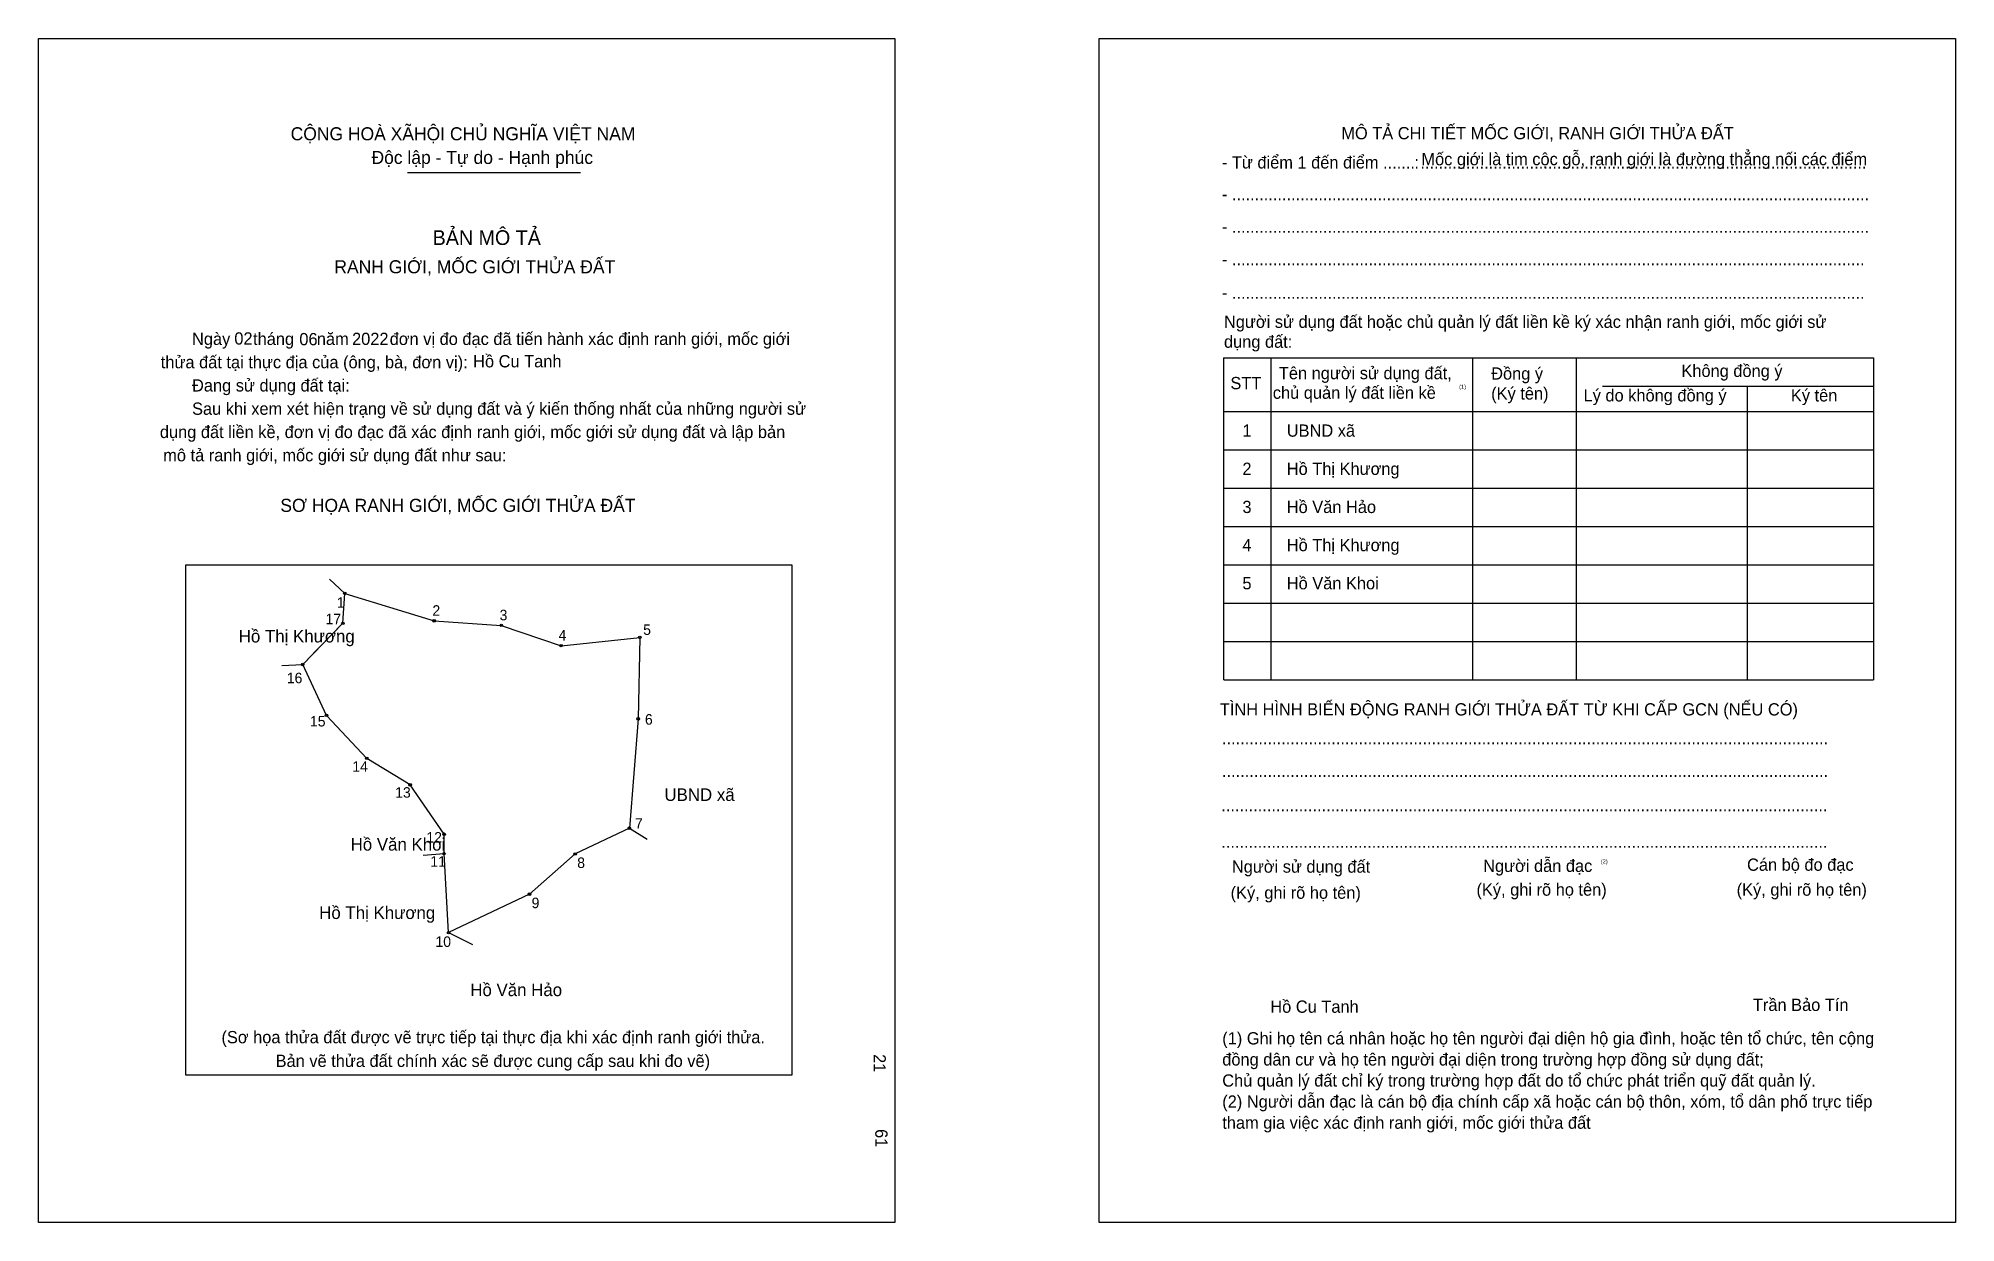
# Model space of a CAD drawing. Extents: x 547258 to 548158, y 1826168 to 1826724.
import ezdxf

# ---------------------------------------------------------------- set-up
doc = ezdxf.new("R2010")
doc.units = 0
for name, color, linetype in [('bmtKhungInTrang1', 7, 'Continuous'), ('bmtKhungInTrang2', 7, 'Continuous'), ('bmtNoiDung', 7, 'Continuous'), ('bmtTemplate', 7, 'Continuous'), ('CanhThua', 7, 'Continuous'), ('MocDinhThua', 7, 'Continuous'), ('RauThua', 7, 'Continuous'), ('SoHieuDinhThua', 7, 'Continuous'), ('TenChuLanCan', 7, 'Continuous')]:
    doc.layers.add(name, color=color, linetype=linetype)

msp = doc.modelspace()

# ---------------------------------------------------------------- linework, layer by layer
at = {"layer": 'bmtKhungInTrang1'}
msp.add_lwpolyline([(547258.04, 1826724.15), (547660.07, 1826724.15), (547660.07, 1826168.1), (547258.04, 1826168.1)], close=True, dxfattribs=at)
at = {"layer": 'bmtKhungInTrang2'}
msp.add_lwpolyline([(547755.94, 1826724.15), (548157.98, 1826724.15), (548157.98, 1826168.1), (547755.94, 1826168.1)], close=True, dxfattribs=at)
at = {"layer": 'bmtTemplate'}
for p, q in [((547431.29, 1826661.14), (547512.59, 1826661.14)), ((547836.6, 1826574.17), (547836.6, 1826423.01)), ((547931.17, 1826574.17), (547931.17, 1826423.01)), ((547979.82, 1826574.35), (547979.82, 1826423.01)), ((548119.48, 1826574.17), (548119.48, 1826423.01)), ((547992.17, 1826560.86), (548119.48, 1826560.86)), ((547814.55, 1826548.98), (548119.48, 1826548.98)), ((547814.55, 1826530.98), (548119.48, 1826530.98)), ((547814.55, 1826512.99), (548119.48, 1826512.99)), ((547814.55, 1826494.99), (548119.48, 1826494.99)), ((547814.55, 1826477), (548119.48, 1826477)), ((547814.55, 1826459), (548119.48, 1826459)), ((547814.55, 1826441), (548119.48, 1826441)), ((547814.55, 1826423.01), (548119.48, 1826423.01))]:
    msp.add_line(p, q, dxfattribs=at)
for points in [[(547814.35, 1826574.17), (548119.48, 1826574.17)], [(547814.35, 1826574.17), (547814.35, 1826423.01)], [(548060.13, 1826560.68), (548060.13, 1826423.01)]]:
    msp.add_lwpolyline(points, dxfattribs=at)
msp.add_lwpolyline([(547327.21, 1826237.35), (547327.21, 1826476.98), (547611.68, 1826476.98), (547611.68, 1826237.35)], close=True, dxfattribs=at)
at = {"layer": 'CanhThua'}
for p, q in [((547400.99, 1826449.52), (547401.86, 1826463.53)), ((547401.86, 1826463.53), (547443.82, 1826450.68)), ((547382.13, 1826430.17), (547400.99, 1826449.52)), ((547443.82, 1826450.68), (547475.33, 1826448.55)), ((547475.33, 1826448.55), (547503.41, 1826438.99)), ((547503.41, 1826438.99), (547540.37, 1826442.87)), ((547540.37, 1826442.87), (547539.59, 1826404.64)), ((547393.3, 1826406.28), (547382.13, 1826430.17)), ((547412.19, 1826386.08), (547393.3, 1826406.28)), ((547539.59, 1826404.64), (547535.44, 1826353.33)), ((547432.56, 1826373.67), (547412.19, 1826386.08)), ((547448.52, 1826350.46), (547432.56, 1826373.67)), ((547448.46, 1826341.39), (547448.52, 1826350.46)), ((547535.44, 1826353.33), (547510.02, 1826341.21)), ((547450.59, 1826304.27), (547448.46, 1826341.39)), ((547510.02, 1826341.21), (547488.6, 1826322.34)), ((547488.6, 1826322.34), (547450.59, 1826304.27))]:
    msp.add_line(p, q, dxfattribs=at)
at = {"layer": 'MocDinhThua'}
for centre in [(547401.86, 1826463.53), (547400.99, 1826449.52), (547443.82, 1826450.68), (547475.33, 1826448.55), (547503.41, 1826438.99), (547540.37, 1826442.87), (547382.13, 1826430.17), (547393.3, 1826406.28), (547539.59, 1826404.64), (547412.19, 1826386.08), (547432.56, 1826373.67), (547448.52, 1826350.46), (547535.44, 1826353.33), (547448.46, 1826341.39), (547510.02, 1826341.21), (547488.6, 1826322.34), (547450.59, 1826304.27)]:
    msp.add_circle(centre, 0.592, dxfattribs=at)
at = {"layer": 'RauThua'}
for p, q in [((547394.66, 1826470.19), (547401.86, 1826463.53)), ((547384.4, 1826432.49), (547400.99, 1826449.52)), ((547372.3, 1826429.67), (547382.13, 1826430.17)), ((547535.44, 1826353.33), (547543.74, 1826348.1)), ((547438.63, 1826340.65), (547448.46, 1826341.39)), ((547450.59, 1826304.27), (547461.79, 1826298.68))]:
    msp.add_line(p, q, dxfattribs=at)

# ---------------------------------------------------------------- texts
at = {"layer": 'bmtNoiDung'}
for s, height, p in [('02', 5.752, (547350.04, 1826580.37)), ('06', 5.752, (547380.54, 1826580.05)), ('2022', 5.752, (547405.29, 1826580.18)), ('Hồ Cu Tanh', 5.752, (547462.12, 1826569.67)), ('1', 5.75, (547823.2, 1826537.11)), ('UBND xã ', 5.752, (547844.02, 1826537.11)), ('2', 5.75, (547823.2, 1826519.19)), ('Hồ Thị Khương ', 5.7523, (547844.02, 1826519.19)), ('3', 5.75, (547823.2, 1826501.28)), ('Hồ Văn Hảo ', 5.7523, (547844.02, 1826501.28)), ('4', 5.75, (547823.2, 1826483.37)), ('Hồ Thị Khương ', 5.7523, (547844.02, 1826483.37)), ('5', 5.75, (547823.2, 1826465.46)), ('Hồ Văn Khoi ', 5.7523, (547844.02, 1826465.46)), ('Hồ Cu Tanh', 5.752, (547836.3, 1826266.64))]:
    msp.add_text(s, height=height, dxfattribs=at).set_placement(p)
for s, p in [('21', (547650.06, 1826247.25)), ('61', (547650.88, 1826212.05))]:
    msp.add_text(s, height=5.752, rotation=270, dxfattribs=at).set_placement(p)
at = {"layer": 'bmtTemplate'}
for s, height, p in [('CỘNG HOÀ XÃHỘI CHỦ NGHĨA VIỆT NAM', 6.1358, (547376.46, 1826676.27)), ('MÔ TẢ CHI TIẾT MỐC GIỚI, RANH GIỚI THỬA ĐẤT', 5.7502, (547869.62, 1826676.76)), ('Độc lập - Tự do - Hạnh phúc', 6.1358, (547414.41, 1826665.17)), ('Mốc giới là tim cộc gỗ, ranh giới là đường thẳng nối các điểm', 5.7502, (547907.22, 1826664.57)), ('- Từ điểm 1 đến điểm .......', 5.7502, (547813.57, 1826663.04)), (':', 5.75, (547903.91, 1826663.04)), ('..................................................................................................', 5.7502, (547906.74, 1826663.04)), ('- ............................................................................................................................................', 5.75016, (547813.57, 1826648.14)), ('BẢN MÔ TẢ', 6.903, (547443.13, 1826627.14)), ('- ............................................................................................................................................', 5.75016, (547813.57, 1826632.84)), ('RANH GIỚI, MỐC GIỚI THỬA ĐẤT', 6.1358, (547396.98, 1826613.83)), ('- ...........................................................................................................................................', 5.75016, (547813.57, 1826617.55)), ('- ...........................................................................................................................................', 5.75016, (547813.57, 1826601.89)), ('Người sử dụng đất hoặc chủ quản lý đất liền kề ký xác nhận ranh giới, mốc giới sử', 5.7502, (547814.55, 1826588.21)), ('Ngày     tháng     năm         đơn vị đo đạc đã tiến hành xác định ranh giới, mốc giới ', 5.7523, (547330.18, 1826580.18)), ('dụng đất:', 5.75, (547814.55, 1826578.86)), ('thửa đất tại thực địa của (ông, bà, đơn vị):', 5.7523, (547315.51, 1826569.25)), ('Không đồng ý', 5.7502, (548029.26, 1826565.18)), ('Đang sử dụng đất tại:', 5.7523, (547330.18, 1826558.33)), ('STT', 5.75, (547817.55, 1826559.42)), ('Tên người sử dụng đất,', 5.7502, (547840.31, 1826564.1)), ('Đồng ý', 5.75, (547939.96, 1826563.92)), ('Sau khi xem xét hiện trạng về sử dụng đất và ý kiến thống nhất của những người sử ', 5.7523, (547330.18, 1826547.4)), ('chủ quản lý đất liền kề', 5.7502, (547837.48, 1826554.9)), ('(1)', 1.917, (547924.94, 1826559.63)), ('(Ký tên)', 5.75, (547939.96, 1826554.56)), ('Lý do không đồng ý', 5.7502, (547983.34, 1826553.66)), ('Ký tên', 5.75, (548080.65, 1826553.66)), ('dụng đất liền kề, đơn vị đo đạc đã xác định ranh giới, mốc giới sử dụng đất và lập bản', 5.7523, (547315.08, 1826536.48)), ('mô tả ranh giới, mốc giới sử dụng đất như sau:', 5.7523, (547316.66, 1826525.55)), ('SƠ HỌA RANH GIỚI, MỐC GIỚI THỬA ĐẤT', 6.1358, (547371.62, 1826501.82)), ('TÌNH HÌNH BIẾN ĐỘNG RANH GIỚI THỬA ĐẤT TỪ KHI CẤP GCN (NẾU CÓ)', 5.7502, (547812.6, 1826406.22)), ('.....................................................................................................................................', 5.75878, (547813.57, 1826392.69)), ('.....................................................................................................................................', 5.75878, (547813.57, 1826377.4)), ('.....................................................................................................................................', 5.75878, (547813.28, 1826361.2)), ('.....................................................................................................................................', 5.75878, (547813.28, 1826344.1)), ('Người sử dụng đất', 5.7502, (547818.26, 1826332.41)), ('Người dẫn đạc', 5.7502, (547936.2, 1826332.77)), ('(2)', 1.917, (547991.42, 1826336.73)), ('Cán bộ đo đạc', 5.7502, (548060.07, 1826333.31)), ('(Ký, ghi rõ họ tên)', 5.7502, (547817.67, 1826320.17)), ('(Ký, ghi rõ họ tên)', 5.7502, (547933.07, 1826321.61)), ('(Ký, ghi rõ họ tên)', 5.7502, (548055.19, 1826321.61)), ('Trần Bảo Tín', 5.7502, (548062.81, 1826267.5)), ('(Sơ họa thửa đất được vẽ trực tiếp tại thực địa khi xác định ranh giới thửa.', 5.7523, (547343.99, 1826252.33)), ('(1) Ghi họ tên cá nhân hoặc họ tên người đại diện hộ gia đình, hoặc tên tổ chức, tên cộng', 5.7502, (547813.74, 1826251.77)), ('Bản vẽ thửa đất chính xác sẽ được cung cấp sau khi đo vẽ)', 5.7523, (547369.42, 1826241.2)), ('đồng dân cư và họ tên người đại diện trong trường hợp đồng sử dụng đất;', 5.7502, (547813.74, 1826241.87)), ('Chủ quản lý đất chỉ ký trong trường hợp đất do tổ chức phát triển quỹ đất quản lý.', 5.7502, (547813.74, 1826231.98)), ('(2) Người dẫn đạc là cán bộ địa chính cấp xã hoặc cán bộ thôn, xóm, tổ dân phố trực tiếp', 5.7502, (547813.74, 1826222.08)), ('tham gia việc xác định ranh giới, mốc giới thửa đất', 5.7502, (547813.74, 1826212.18))]:
    msp.add_text(s, height=height, dxfattribs=at).set_placement(p)
at = {"layer": 'SoHieuDinhThua'}
for s, height, p in [('1', 4.93, (547398.12, 1826456.79)), ('2', 4.93, (547442.99, 1826453.07)), ('3', 4.93, (547474.54, 1826450.92)), ('17', 4.929, (547392.82, 1826449.05)), ('4', 4.93, (547502.21, 1826441.42)), ('5', 4.93, (547541.93, 1826444.04)), ('16', 4.929, (547374.65, 1826421.37)), ('15', 4.929, (547385.52, 1826401.06)), ('6', 4.93, (547542.76, 1826401.92)), ('14', 4.929, (547405.41, 1826379.79)), ('13', 4.929, (547425.5, 1826367.63)), ('7', 4.93, (547538.09, 1826353.07)), ('12', 4.929, (547440.16, 1826346.55)), ('11', 4.929, (547442.02, 1826335.22)), ('8', 4.93, (547510.97, 1826334.63)), ('9', 4.93, (547489.56, 1826315.76)), ('10', 4.929, (547444.42, 1826297.57))]:
    msp.add_text(s, height=height, dxfattribs=at).set_placement(p)
at = {"layer": 'TenChuLanCan'}
for s, height, p in [('Hồ Thị Khương', 5.9151, (547352.1, 1826440.5)), ('UBND xã', 5.915, (547551.91, 1826366.09)), ('Hồ Văn Khoi', 5.9151, (547404.62, 1826342.78)), ('Hồ Thị Khương', 5.9151, (547389.87, 1826310.67)), ('Hồ Văn Hảo', 5.915, (547460.79, 1826274.46))]:
    msp.add_text(s, height=height, dxfattribs=at).set_placement(p)

doc.saveas('drawing.dxf')
